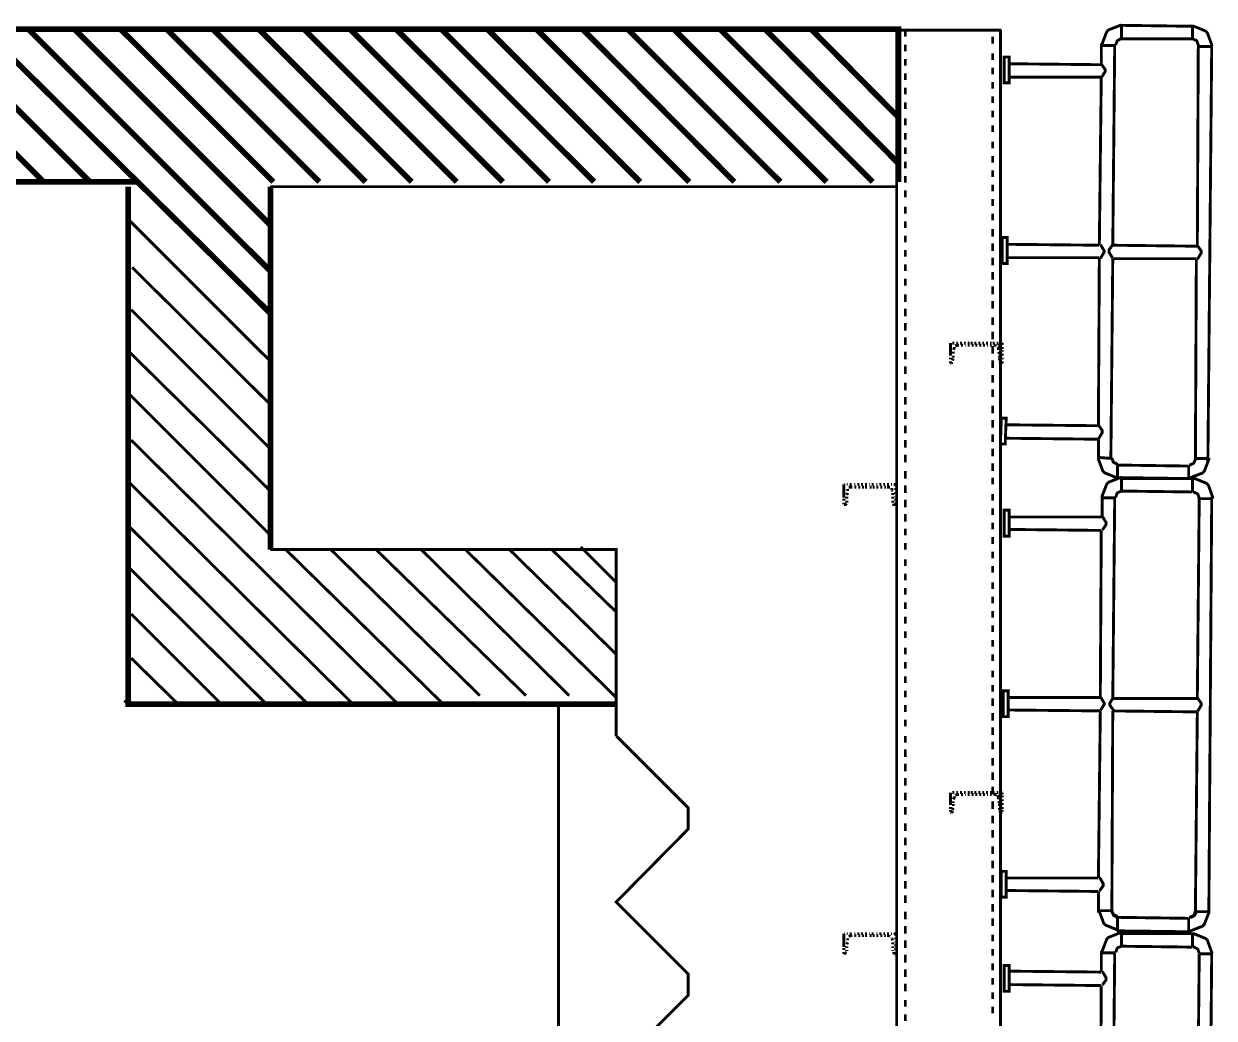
# Model space of a CAD drawing. Extents: x 0.2 to 11.5, y 0.7 to 15.9.
# Drawn here: x 6.848 to 8.913, y 12.354 to 14.08 of the extents above; entities that cross this region are included whole.
import ezdxf

# ---------------------------------------------------------------- set-up
doc = ezdxf.new("R2010")
doc.units = 0
doc.layers.get('0').update_dxf_attribs({"linetype": 'CONTINUOUS'})

msp = doc.modelspace()

# ---------------------------------------------------------------- linework, layer by layer
at = {"color": 6}
for points, const_width in [([(8.36556, 13.8061), (8.36556, 14.0711), (7.02886, 14.0711), (3.80387, 14.0711)], 0.01), ([(7.04221, 13.8061), (4.70725, 13.8061)], 0.01), ([(7.02886, 13.7978), (7.02886, 12.8995), (7.87554, 12.8995)], 0.01), ([(7.27556, 13.1678), (7.27556, 13.7978)], 0.01), ([(7.27556, 13.7978), (8.36219, 13.7978)], 0.005), ([(7.27556, 13.1678), (7.87554, 13.1678), (7.87554, 12.8995)], 0.005)]:
    msp.add_lwpolyline(points, dxfattribs=dict(at, const_width=const_width))
at = {"color": 3}
for points, const_width in [([(6.61724, 14.0711), (6.88222, 13.8061)], 0.01), ([(6.69721, 14.0711), (6.96224, 13.8061)], 0.01), ([(6.77724, 14.0711), (7.27556, 13.5778)], 0.01), ([(6.85558, 14.0711), (7.27556, 13.6511)], 0.01), ([(6.93554, 14.0711), (7.27556, 13.7311)], 0.01), ([(7.01557, 14.0711), (7.28054, 13.8061)], 0.01), ([(7.09554, 14.0711), (7.36057, 13.8061)], 0.01), ([(7.17557, 14.0711), (7.44054, 13.8061)], 0.01), ([(7.25553, 14.0711), (7.52056, 13.8061)], 0.01), ([(7.33388, 14.0711), (7.5989, 13.8061)], 0.01), ([(7.4139, 14.0711), (7.67888, 13.8061)], 0.01), ([(7.49388, 14.0711), (7.7589, 13.8061)], 0.01), ([(7.57221, 14.0711), (7.83724, 13.8061)], 0.01), ([(7.65224, 14.0711), (7.91721, 13.8061)], 0.01), ([(7.73719, 14.0711), (8.00222, 13.8061)], 0.01), ([(7.81722, 14.0711), (8.08057, 13.8061)], 0.01), ([(7.89556, 14.0711), (8.16054, 13.8061)], 0.01), ([(7.97553, 14.0711), (8.24056, 13.8061)], 0.01), ([(8.05556, 14.0711), (8.32053, 13.8061)], 0.01), ([(8.1339, 14.0711), (8.36556, 13.8378)], 0.01), ([(8.21386, 14.0711), (8.36556, 13.9178)], 0.01), ([(7.03222, 13.7378), (7.27556, 13.4945)], 0.005), ([(7.03554, 13.6578), (7.27886, 13.4161)], 0.005), ([(7.0339, 13.5844), (7.27724, 13.3411)], 0.005), ([(7.02886, 13.5128), (7.27387, 13.2711)], 0.005), ([(7.0339, 13.5078), (7.27886, 13.2661)], 0.005), ([(7.03054, 13.4378), (7.27387, 13.1944)], 0.005), ([(7.0339, 13.4345), (7.27724, 13.1911)], 0.005), ([(7.0339, 13.3578), (7.49724, 12.8995)], 0.005), ([(7.02886, 13.2861), (7.41889, 12.8995)], 0.005), ([(7.03222, 13.2061), (7.34056, 12.8995)], 0.005), ([(7.30225, 13.1678), (7.57557, 12.8995)], 0.005), ([(7.38053, 13.1678), (7.63889, 12.9144)], 0.005), ([(7.45725, 13.1694), (7.71892, 12.9144)], 0.005), ([(7.53722, 13.1678), (7.79389, 12.9144)], 0.005), ([(7.61387, 13.1678), (7.87554, 12.9111)], 0.005), ([(7.69054, 13.1678), (7.87554, 12.9861)], 0.005), ([(7.76389, 13.1678), (7.87554, 13.0595)], 0.005), ([(7.81392, 13.1728), (7.87554, 13.1111)], 0.005), ([(7.02724, 13.1394), (7.26888, 12.8995)], 0.005), ([(7.0339, 13.0561), (7.19054, 12.8995)], 0.005), ([(7.0339, 12.9794), (7.11556, 12.8995)], 0.005), ([(7.03222, 12.8995), (7.02387, 12.9078)], 0.01)]:
    msp.add_lwpolyline(points, dxfattribs=dict(at, const_width=const_width))
at = {"color": 5, "const_width": 0.005}
for points in [[(8.36219, 14.0694), (8.36219, 4.53944)], [(8.36888, 14.0694), (8.54389, 14.0694)], [(8.37722, 14.0694), (8.37722, 14.0578)], [(8.54221, 4.55778), (8.54221, 14.0694)], [(8.37722, 14.0444), (8.37722, 14.0328)], [(8.52886, 14.0461), (8.52886, 14.0578)], [(8.52886, 14.0178), (8.52886, 14.0294)], [(8.37722, 14.0194), (8.37722, 14.0078)], [(8.52886, 13.9928), (8.52886, 14.0044)], [(8.37722, 13.9944), (8.37722, 13.9828)], [(8.37722, 13.9694), (8.37722, 13.9578)], [(8.52886, 13.9678), (8.52886, 13.9794)], [(8.37722, 13.9444), (8.37722, 13.9328)], [(8.52886, 13.9428), (8.52886, 13.9544)], [(8.52886, 13.9178), (8.52886, 13.9294)], [(8.37722, 13.9161), (8.37722, 13.9044)], [(8.52886, 13.8928), (8.52886, 13.9044)], [(8.37722, 13.8911), (8.37722, 13.8794)], [(8.37722, 13.8661), (8.37722, 13.8544)], [(8.52886, 13.8644), (8.52886, 13.8761)], [(8.37722, 13.8411), (8.37722, 13.8294)], [(8.52886, 13.8395), (8.52886, 13.8511)], [(8.37722, 13.8161), (8.37722, 13.8045)], [(8.52886, 13.8145), (8.52886, 13.8261)], [(8.52886, 13.7894), (8.52886, 13.8011)], [(8.37722, 13.7911), (8.37722, 13.7795)], [(8.52886, 13.7644), (8.52886, 13.7761)], [(8.37722, 13.7628), (8.37722, 13.7511)], [(8.37722, 13.7378), (8.37722, 13.7261)], [(8.52886, 13.7394), (8.52886, 13.7511)], [(8.37722, 13.7128), (8.37722, 13.7011)], [(8.52886, 13.7111), (8.52886, 13.7244)], [(8.52886, 13.6861), (8.52886, 13.6994)], [(8.37722, 13.6878), (8.37722, 13.6761)], [(8.52886, 13.6611), (8.52886, 13.6744)], [(8.37722, 13.6628), (8.37722, 13.6511)], [(8.37722, 13.6378), (8.37722, 13.6261)], [(8.52886, 13.6361), (8.52886, 13.6495)], [(8.37722, 13.6111), (8.37722, 13.5978)], [(8.52886, 13.6111), (8.52886, 13.6245)], [(8.52886, 13.5861), (8.52886, 13.5994)], [(8.37722, 13.5861), (8.37722, 13.5727)], [(8.52886, 13.5578), (8.52886, 13.5711)], [(8.37722, 13.5611), (8.37722, 13.5478)], [(8.37722, 13.5361), (8.37722, 13.5228)], [(8.52886, 13.5328), (8.52886, 13.5461)], [(8.37722, 13.5111), (8.37722, 13.4978)], [(8.45557, 13.5044), (8.45557, 13.5261), (8.45557, 13.5044), (8.45557, 13.5261)], [(8.52886, 13.5078), (8.52886, 13.5211)], [(8.37722, 13.4861), (8.37722, 13.4728)], [(8.52886, 13.4828), (8.52886, 13.4961)], [(8.52886, 13.4578), (8.52886, 13.4711)], [(8.37722, 13.4578), (8.37722, 13.4444)], [(8.52886, 13.4328), (8.52886, 13.4461)], [(8.37722, 13.4328), (8.37722, 13.4194)], [(8.37722, 13.4078), (8.37722, 13.3944)], [(8.52886, 13.4045), (8.52886, 13.4178)], [(8.37722, 13.3828), (8.37722, 13.3695)], [(8.52886, 13.3794), (8.52886, 13.3928)], [(8.52886, 13.3544), (8.52886, 13.3678)], [(8.37722, 13.3578), (8.37722, 13.3445)], [(8.52886, 13.3294), (8.52886, 13.3428)], [(8.37722, 13.3328), (8.37722, 13.3194)], [(8.37722, 13.3045), (8.37722, 13.2911)], [(8.52886, 13.3045), (8.52886, 13.3178)], [(8.27056, 13.2578), (8.27056, 13.2811), (8.27056, 13.2578), (8.27056, 13.2811)], [(8.37722, 13.2795), (8.37722, 13.2661)], [(8.52886, 13.2811), (8.52886, 13.2928)], [(8.52886, 13.2528), (8.52886, 13.2644)], [(8.37722, 13.2544), (8.37722, 13.2411)], [(8.52886, 13.2278), (8.52886, 13.2394)], [(8.37722, 13.2294), (8.37722, 13.2161)], [(8.37722, 13.2044), (8.37722, 13.1928)], [(8.52886, 13.2028), (8.52886, 13.2145)], [(8.37722, 13.1795), (8.37722, 13.1678)], [(8.52886, 13.1778), (8.52886, 13.1895)], [(8.52886, 13.1528), (8.52886, 13.1644)], [(8.37722, 13.1511), (8.37722, 13.1394)], [(8.52886, 13.1278), (8.52886, 13.1394)], [(8.37722, 13.1261), (8.37722, 13.1144)], [(8.37722, 13.1011), (8.37722, 13.0895)], [(8.52886, 13.0994), (8.52886, 13.1111)], [(8.37722, 13.0761), (8.37722, 13.0645)], [(8.52886, 13.0744), (8.52886, 13.0861)], [(8.52886, 13.0494), (8.52886, 13.0611)], [(8.37722, 13.0511), (8.37722, 13.0394)], [(8.52886, 13.0245), (8.52886, 13.0361)], [(8.37722, 13.0261), (8.37722, 13.0144)], [(8.52886, 12.9995), (8.52886, 13.0111)], [(8.37722, 12.9978), (8.37722, 12.9861)], [(8.37722, 12.9728), (8.37722, 12.9611)], [(8.52886, 12.9744), (8.52886, 12.9861)], [(8.52886, 12.9461), (8.52886, 12.9578)], [(8.37722, 12.9477), (8.37722, 12.9361)], [(8.52886, 12.9211), (8.52886, 12.9328)], [(8.37722, 12.9228), (8.37722, 12.9111)], [(8.52886, 12.8961), (8.52886, 12.9094)], [(8.37722, 12.8978), (8.37722, 12.8861)], [(8.37722, 12.8728), (8.37722, 12.8611)], [(8.52886, 12.8711), (8.52886, 12.8844)], [(8.52886, 12.8461), (8.52886, 12.8594)], [(8.37722, 12.8445), (8.37722, 12.8328)], [(8.52886, 12.8211), (8.52886, 12.8344)], [(8.37722, 12.8211), (8.37722, 12.8078)], [(8.52886, 12.7928), (8.52886, 12.8061)], [(8.37722, 12.7961), (8.37722, 12.7828)], [(8.37722, 12.7711), (8.37722, 12.7578)], [(8.52886, 12.7678), (8.52886, 12.7811)], [(8.37722, 12.7461), (8.37722, 12.7328)], [(8.45557, 12.7244), (8.45557, 12.7461), (8.45557, 12.7244), (8.45557, 12.7461)], [(8.52886, 12.7428), (8.52886, 12.7561)], [(8.37722, 12.7211), (8.37722, 12.7078)], [(8.52886, 12.7178), (8.52886, 12.7311)], [(8.52886, 12.6928), (8.52886, 12.7061)], [(8.37722, 12.6928), (8.37722, 12.6795)], [(8.52886, 12.6678), (8.52886, 12.6811)], [(8.37722, 12.6678), (8.37722, 12.6545)], [(8.37722, 12.6428), (8.37722, 12.6294)], [(8.52886, 12.6394), (8.52886, 12.6528)], [(8.37722, 12.6178), (8.37722, 12.6044)], [(8.52886, 12.6144), (8.52886, 12.6278)], [(8.52886, 12.5895), (8.52886, 12.6028)], [(8.37722, 12.5928), (8.37722, 12.5794)], [(8.52886, 12.5645), (8.52886, 12.5778)], [(8.37722, 12.5678), (8.37722, 12.5545)], [(8.37722, 12.5394), (8.37722, 12.5261)], [(8.52886, 12.5394), (8.52886, 12.5528)], [(8.52886, 12.5144), (8.52886, 12.5278)], [(8.27056, 12.4778), (8.27056, 12.5011), (8.27056, 12.4778), (8.27056, 12.5011)], [(8.37722, 12.5144), (8.37722, 12.5011)], [(8.52886, 12.4878), (8.52886, 12.4995)], [(8.37722, 12.4894), (8.37722, 12.4761)], [(8.52886, 12.4628), (8.52886, 12.4744)], [(8.37722, 12.4645), (8.37722, 12.4511)], [(8.37722, 12.4395), (8.37722, 12.4261)], [(8.52886, 12.4378), (8.52886, 12.4494)], [(8.37722, 12.4144), (8.37722, 12.4011)], [(8.52886, 12.4128), (8.52886, 12.4244)], [(8.52886, 12.3878), (8.52886, 12.3995)], [(8.37722, 12.3861), (8.37722, 12.3745)], [(8.52886, 12.3628), (8.52886, 12.3745)], [(8.37722, 12.3611), (8.37722, 12.3494)]]:
    msp.add_lwpolyline(points, dxfattribs=at)
at = {"color": 4, "const_width": 0.005}
for points in [[(8.75293, 14.0778), (8.75065, 14.0779), (8.72999, 14.0699), (8.72835, 14.0682), (8.72678, 14.0667), (8.71881, 14.046), (8.71892, 14.0436)], [(8.87722, 14.0761), (8.74892, 14.0778)], [(8.75222, 14.0544), (8.75222, 14.0778)], [(8.90881, 14.0414), (8.90896, 14.0438), (8.90142, 14.0646), (8.89979, 14.0663), (8.89822, 14.0679), (8.87771, 14.0762), (8.87537, 14.0761)], [(8.87554, 14.0544), (8.87554, 14.0761)], [(8.71724, 14.0094), (8.71724, 14.0461)], [(8.73719, 13.6961), (8.74056, 14.0444)], [(8.75315, 14.0544), (8.75119, 14.0544), (8.74576, 14.0517), (8.74522, 14.0511), (8.74474, 14.0506), (8.74224, 14.0439), (8.74224, 14.0431)], [(8.87554, 14.0544), (8.75222, 14.0544)], [(8.88553, 14.0429), (8.88558, 14.0436), (8.88319, 14.0504), (8.88265, 14.051), (8.88217, 14.0515), (8.8756, 14.0544), (8.87483, 14.0544)], [(8.90224, 13.3211), (8.9089, 14.0444)], [(8.74056, 14.0428), (8.71724, 14.0428)], [(8.8839, 13.6944), (8.88558, 14.0428)], [(8.88558, 14.0411), (8.9089, 14.0411)], [(8.71724, 14.0094), (8.55724, 14.0111)], [(8.71718, 13.9875), (8.71821, 13.9881), (8.7239, 13.9974), (8.7239, 13.9985), (8.7239, 14.0013), (8.71838, 14.009), (8.71733, 14.0096)], [(8.71724, 13.9878), (8.55724, 13.9878)], [(8.71386, 13.6961), (8.71724, 13.9878)], [(8.71386, 13.6961), (8.55388, 13.6977)], [(8.7155, 13.6742), (8.71653, 13.6747), (8.72222, 13.684), (8.72222, 13.6852), (8.72228, 13.6864), (8.71674, 13.6957), (8.71571, 13.6962)], [(8.73725, 13.6963), (8.73628, 13.6959), (8.73058, 13.688), (8.73058, 13.6854), (8.73058, 13.6842), (8.73611, 13.6749), (8.73708, 13.6743)], [(8.8839, 13.6944), (8.73719, 13.6961)], [(8.88385, 13.6725), (8.88488, 13.6731), (8.89057, 13.6823), (8.89057, 13.6835), (8.89057, 13.6863), (8.88504, 13.6941), (8.884, 13.6946)], [(8.71386, 13.6744), (8.55388, 13.6744)], [(8.71224, 13.3828), (8.71386, 13.6744)], [(8.73389, 13.3261), (8.73719, 13.6728)], [(8.88222, 13.6728), (8.73719, 13.6728)], [(8.88053, 13.3244), (8.88222, 13.6728)], [(8.45557, 13.5261), (8.45557, 13.5228)], [(8.45557, 13.5194), (8.45557, 13.5161)], [(8.45557, 13.5144), (8.45557, 13.5111)], [(8.45557, 13.5078), (8.45557, 13.5044)], [(8.46224, 13.5261), (8.45888, 13.5261)], [(8.46224, 13.5194), (8.46224, 13.5178), (8.46056, 13.5144)], [(8.46056, 13.5111), (8.46056, 13.5078)], [(8.46724, 13.5228), (8.46386, 13.5211)], [(8.46892, 13.5261), (8.46556, 13.5261)], [(8.47054, 13.5228), (8.46724, 13.5228)], [(8.47553, 13.5261), (8.47222, 13.5261)], [(8.47721, 13.5228), (8.4739, 13.5228)], [(8.48221, 13.5261), (8.47889, 13.5261)], [(8.48221, 13.5228), (8.48058, 13.5228)], [(8.48887, 13.5261), (8.48557, 13.5261)], [(8.48887, 13.5228), (8.48557, 13.5228)], [(8.49388, 13.5261), (8.49056, 13.5261)], [(8.49556, 13.5228), (8.49224, 13.5228)], [(8.50054, 13.5261), (8.49724, 13.5261)], [(8.50222, 13.5228), (8.49892, 13.5228)], [(8.50722, 13.5261), (8.5039, 13.5261)], [(8.5089, 13.5228), (8.50553, 13.5228)], [(8.51389, 13.5261), (8.51058, 13.5261)], [(8.51557, 13.5228), (8.51221, 13.5228)], [(8.52056, 13.5261), (8.51719, 13.5261)], [(8.52056, 13.5228), (8.51888, 13.5228)], [(8.52724, 13.5261), (8.52387, 13.5261)], [(8.52724, 13.5228), (8.52387, 13.5228)], [(8.53222, 13.5261), (8.52886, 13.5261)], [(8.5339, 13.5228), (8.53054, 13.5228)], [(8.53554, 13.5211), (8.5339, 13.5228)], [(8.5389, 13.5261), (8.53554, 13.5261)], [(8.5389, 13.5178), (8.53722, 13.5194)], [(8.54221, 13.5228), (8.5389, 13.5228)], [(8.5389, 13.5178), (8.5389, 13.5144)], [(8.5389, 13.5111), (8.54058, 13.5078)], [(8.54557, 13.5261), (8.54221, 13.5261)], [(8.54557, 13.5261), (8.54557, 13.5228)], [(8.54557, 13.5194), (8.54557, 13.5161)], [(8.54557, 13.5144), (8.54557, 13.5111)], [(8.54557, 13.5078), (8.54557, 13.5044)], [(8.45557, 13.5011), (8.45557, 13.4978)], [(8.45557, 13.4945), (8.45557, 13.4911)], [(8.45557, 13.4911), (8.45725, 13.4911)], [(8.45725, 13.4911), (8.45888, 13.4928)], [(8.46056, 13.4995), (8.45888, 13.4961)], [(8.46056, 13.5044), (8.46056, 13.5011)], [(8.54058, 13.5044), (8.54058, 13.5011)], [(8.54058, 13.4995), (8.54058, 13.4961)], [(8.54058, 13.4945), (8.54221, 13.4928), (8.54221, 13.4911)], [(8.54557, 13.4911), (8.54389, 13.4911)], [(8.54557, 13.5011), (8.54557, 13.4978)], [(8.54557, 13.4945), (8.54557, 13.4911)], [(8.71224, 13.3828), (8.55225, 13.3844)], [(8.71218, 13.3608), (8.71322, 13.3614), (8.71892, 13.3707), (8.71892, 13.3718), (8.71892, 13.3746), (8.71337, 13.3824), (8.71235, 13.3829)], [(8.71224, 13.3594), (8.55057, 13.3611)], [(8.71224, 13.3227), (8.71224, 13.3594)], [(8.71229, 13.3275), (8.71218, 13.3252), (8.71978, 13.3044), (8.72136, 13.3027), (8.72299, 13.3011), (8.74343, 13.2928), (8.74571, 13.2928)], [(8.73389, 13.3261), (8.71224, 13.3278)], [(8.73557, 13.3276), (8.73557, 13.3269), (8.73796, 13.3201), (8.73844, 13.3196), (8.73899, 13.319), (8.74451, 13.3161), (8.74631, 13.3161)], [(8.73557, 13.327), (8.73557, 13.3256), (8.73867, 13.3194), (8.74442, 13.3161), (8.74631, 13.3161)], [(8.86962, 13.3145), (8.87039, 13.3145), (8.87706, 13.3173), (8.87756, 13.3178), (8.8781, 13.3183), (8.88058, 13.3251), (8.88053, 13.3258)], [(8.86962, 13.3145), (8.87115, 13.3145), (8.87733, 13.3176), (8.88053, 13.3237), (8.88053, 13.3252)], [(8.86985, 13.2928), (8.87218, 13.2927), (8.89279, 13.3007), (8.89442, 13.3023), (8.89606, 13.3039), (8.90397, 13.3247), (8.90386, 13.3269)], [(8.88053, 13.3261), (8.90224, 13.3261)], [(8.86888, 13.3128), (8.74556, 13.3145)], [(8.74556, 13.3145), (8.74556, 13.2928)], [(8.86888, 13.3128), (8.86888, 13.2911)], [(8.27056, 13.2811), (8.27056, 13.2778)], [(8.27225, 13.2811), (8.27056, 13.2811)], [(8.27724, 13.2811), (8.27556, 13.2811)], [(8.2839, 13.2811), (8.28054, 13.2811)], [(8.29058, 13.2811), (8.2889, 13.2811)], [(8.29719, 13.2811), (8.29389, 13.2811)], [(8.30388, 13.2811), (8.30057, 13.2811)], [(8.31054, 13.2811), (8.30724, 13.2811)], [(8.31554, 13.2811), (8.31392, 13.2811)], [(8.32221, 13.2811), (8.3189, 13.2811)], [(8.32889, 13.2811), (8.32721, 13.2811)], [(8.33556, 13.2811), (8.33225, 13.2811)], [(8.34224, 13.2811), (8.33886, 13.2811)], [(8.3489, 13.2811), (8.34554, 13.2811)], [(8.35389, 13.2811), (8.35221, 13.2811)], [(8.36057, 13.2811), (8.35721, 13.2811)], [(8.36057, 13.2811), (8.36057, 13.2778)], [(8.75293, 13.2928), (8.75065, 13.2929), (8.72999, 13.2848), (8.72835, 13.2832), (8.72678, 13.2816), (8.71881, 13.261), (8.71892, 13.2586)], [(8.87056, 13.2911), (8.74224, 13.2928)], [(8.8789, 13.2911), (8.75054, 13.2911)], [(8.75222, 13.2694), (8.75222, 13.2911)], [(8.87554, 13.2678), (8.87554, 13.2911)], [(8.91049, 13.2564), (8.91064, 13.2587), (8.90306, 13.2796), (8.90142, 13.2812), (8.89985, 13.2829), (8.87935, 13.2912), (8.87701, 13.2911)], [(8.27056, 13.2745), (8.27056, 13.2711)], [(8.27056, 13.2678), (8.27056, 13.2644)], [(8.27056, 13.2611), (8.27056, 13.2594)], [(8.27724, 13.2661), (8.27556, 13.2628)], [(8.27556, 13.2594), (8.27556, 13.2561)], [(8.27724, 13.2728), (8.27724, 13.2711), (8.27724, 13.2694)], [(8.28222, 13.2761), (8.27886, 13.2761)], [(8.28554, 13.2761), (8.28222, 13.2761)], [(8.29221, 13.2761), (8.2889, 13.2761)], [(8.29889, 13.2761), (8.29557, 13.2761)], [(8.30556, 13.2761), (8.30225, 13.2761)], [(8.31054, 13.2761), (8.30724, 13.2761)], [(8.3189, 13.2761), (8.31554, 13.2761)], [(8.32389, 13.2761), (8.32053, 13.2761)], [(8.33057, 13.2761), (8.32721, 13.2761)], [(8.33724, 13.2761), (8.33388, 13.2761)], [(8.34392, 13.2761), (8.34056, 13.2761)], [(8.3489, 13.2761), (8.34554, 13.2761)], [(8.35053, 13.2761), (8.3489, 13.2761)], [(8.35389, 13.2711), (8.35389, 13.2745)], [(8.35389, 13.2711), (8.35558, 13.2694)], [(8.35558, 13.2661), (8.35558, 13.2628)], [(8.35558, 13.2594), (8.35558, 13.2561)], [(8.36057, 13.2745), (8.36057, 13.2711)], [(8.36057, 13.2678), (8.36057, 13.2644)], [(8.36057, 13.2611), (8.36057, 13.2594)], [(8.71892, 13.2244), (8.71892, 13.2611)], [(8.75315, 13.2694), (8.75244, 13.2695), (8.74576, 13.2667), (8.74522, 13.2661), (8.74474, 13.2656), (8.74224, 13.2588), (8.74224, 13.2581)], [(8.87554, 13.2678), (8.75222, 13.2694)], [(8.88721, 13.2562), (8.88726, 13.257), (8.88488, 13.2638), (8.88433, 13.2643), (8.88385, 13.2649), (8.87722, 13.2678), (8.87646, 13.2678)], [(8.90386, 12.5361), (8.9089, 13.2594)], [(8.27056, 13.2561), (8.27056, 13.2528)], [(8.27056, 13.2495), (8.27056, 13.2461)], [(8.27056, 13.2461), (8.27225, 13.2461)], [(8.27225, 13.2461), (8.27387, 13.2461), (8.27556, 13.2478)], [(8.27556, 13.2528), (8.27556, 13.2495)], [(8.35558, 13.2528), (8.35558, 13.2495)], [(8.35721, 13.2478), (8.35721, 13.2461), (8.35889, 13.2461)], [(8.36057, 13.2461), (8.35889, 13.2461)], [(8.36057, 13.2561), (8.36057, 13.2528)], [(8.36057, 13.2495), (8.36057, 13.2461)], [(8.74056, 13.2578), (8.71892, 13.2578)], [(8.73719, 12.9094), (8.74056, 13.2578)], [(8.8839, 12.9094), (8.88721, 13.2561)], [(8.88721, 13.2561), (8.9089, 13.2561)], [(8.71892, 13.2244), (8.55724, 13.2244)], [(8.71886, 13.2025), (8.71989, 13.2031), (8.72553, 13.2109), (8.72553, 13.2135), (8.72558, 13.2147), (8.72006, 13.2241), (8.71903, 13.2246)], [(8.71724, 13.2011), (8.55724, 13.2028)], [(8.71556, 12.9111), (8.71724, 13.2011)], [(8.71556, 12.9111), (8.55556, 12.9111)], [(8.7155, 12.8892), (8.71653, 12.8898), (8.72222, 12.899), (8.72222, 12.9002), (8.72228, 12.9014), (8.71674, 12.9107), (8.71571, 12.9112)], [(8.73893, 12.9113), (8.73796, 12.9109), (8.73226, 12.9016), (8.73221, 12.9004), (8.73221, 12.8976), (8.73779, 12.8899), (8.73876, 12.8893)], [(8.8839, 12.9094), (8.73719, 12.9094)], [(8.88385, 12.8875), (8.88488, 12.8881), (8.89057, 12.8973), (8.89057, 12.8985), (8.89057, 12.9013), (8.88504, 12.9091), (8.884, 12.9096)], [(8.71556, 12.8878), (8.55556, 12.8894)], [(8.71224, 12.5978), (8.71556, 12.8878)], [(8.73557, 12.5394), (8.73719, 12.8878)], [(8.8839, 12.8861), (8.73719, 12.8878)], [(8.88053, 12.5394), (8.8839, 12.8861)], [(8.45557, 12.7461), (8.45557, 12.7428)], [(8.46224, 12.7461), (8.45888, 12.7461)], [(8.46724, 12.7428), (8.46386, 12.7411)], [(8.46892, 12.7461), (8.46556, 12.7461)], [(8.47054, 12.7428), (8.46724, 12.7428)], [(8.47553, 12.7461), (8.47222, 12.7461)], [(8.47721, 12.7428), (8.4739, 12.7428)], [(8.48221, 12.7461), (8.47889, 12.7461)], [(8.48221, 12.7428), (8.48058, 12.7428)], [(8.48887, 12.7461), (8.48557, 12.7461)], [(8.48887, 12.7428), (8.48557, 12.7428)], [(8.49388, 12.7461), (8.49056, 12.7461)], [(8.49556, 12.7428), (8.49224, 12.7428)], [(8.50054, 12.7461), (8.49724, 12.7461)], [(8.50222, 12.7428), (8.49892, 12.7428)], [(8.50722, 12.7461), (8.5039, 12.7461)], [(8.5089, 12.7428), (8.50553, 12.7428)], [(8.51389, 12.7461), (8.51058, 12.7461)], [(8.51557, 12.7428), (8.51221, 12.7428)], [(8.52056, 12.7461), (8.51719, 12.7461)], [(8.52056, 12.7428), (8.51888, 12.7428)], [(8.52724, 12.7461), (8.52387, 12.7461)], [(8.52724, 12.7428), (8.52387, 12.7428)], [(8.53222, 12.7461), (8.52886, 12.7461)], [(8.5339, 12.7428), (8.53054, 12.7428)], [(8.53554, 12.7428), (8.5339, 12.7428)], [(8.5389, 12.7461), (8.53554, 12.7461)], [(8.54557, 12.7461), (8.54221, 12.7461)], [(8.54557, 12.7461), (8.54557, 12.7428)], [(8.45557, 12.7411), (8.45557, 12.7378)], [(8.45557, 12.7344), (8.45557, 12.7311)], [(8.45557, 12.7278), (8.45557, 12.7244)], [(8.45557, 12.7211), (8.45557, 12.7178)], [(8.46224, 12.7394), (8.46224, 12.7378), (8.46056, 12.7344)], [(8.46056, 12.7311), (8.46056, 12.7278)], [(8.46056, 12.7261), (8.46056, 12.7228)], [(8.5389, 12.7378), (8.53722, 12.7411)], [(8.5389, 12.7378), (8.5389, 12.7344)], [(8.5389, 12.7311), (8.54058, 12.7278)], [(8.54058, 12.7261), (8.54058, 12.7228)], [(8.54557, 12.7411), (8.54557, 12.7378)], [(8.54557, 12.7344), (8.54557, 12.7311)], [(8.54557, 12.7278), (8.54557, 12.7244)], [(8.54557, 12.7211), (8.54557, 12.7178)], [(8.45557, 12.7161), (8.45557, 12.7128)], [(8.45557, 12.7111), (8.45725, 12.7111)], [(8.45725, 12.7111), (8.45888, 12.7128), (8.45888, 12.7145)], [(8.46056, 12.7195), (8.45888, 12.7161)], [(8.54058, 12.7195), (8.54058, 12.7161)], [(8.54058, 12.7145), (8.54221, 12.7128)], [(8.54557, 12.7111), (8.54389, 12.7111)], [(8.54557, 12.7161), (8.54557, 12.7128)], [(8.71224, 12.5978), (8.55225, 12.5978)], [(8.71386, 12.5758), (8.7149, 12.5764), (8.72054, 12.5842), (8.72054, 12.5869), (8.7206, 12.5881), (8.71506, 12.5974), (8.71403, 12.5979)], [(8.71224, 12.5744), (8.55225, 12.5761)], [(8.71224, 12.5378), (8.71224, 12.5744)], [(8.73557, 12.5411), (8.71224, 12.5411)], [(8.71397, 12.5425), (8.71382, 12.5402), (8.7214, 12.5194), (8.72299, 12.5177), (8.72461, 12.5161), (8.74511, 12.5078), (8.7474, 12.5078)], [(8.73557, 12.5426), (8.73557, 12.5419), (8.73796, 12.5351), (8.73844, 12.5346), (8.73899, 12.534), (8.74561, 12.5311), (8.74631, 12.5311)], [(8.73557, 12.5404), (8.73557, 12.5389), (8.73867, 12.5327), (8.74485, 12.5295), (8.74631, 12.5295)], [(8.86962, 12.5295), (8.87039, 12.5295), (8.87706, 12.5322), (8.87756, 12.5328), (8.8781, 12.5333), (8.88058, 12.5401), (8.88053, 12.5408)], [(8.86985, 12.5061), (8.87218, 12.506), (8.89279, 12.5141), (8.89442, 12.5157), (8.89606, 12.5173), (8.90397, 12.538), (8.90386, 12.5403)], [(8.87131, 12.5295), (8.87283, 12.5295), (8.87901, 12.5326), (8.88222, 12.5387), (8.88222, 12.5402)], [(8.88053, 12.5394), (8.90386, 12.5394)], [(8.86888, 12.5278), (8.74556, 12.5295)], [(8.74556, 12.5295), (8.74556, 12.5061)], [(8.86888, 12.5278), (8.86888, 12.5044)], [(8.27056, 12.5011), (8.27056, 12.4978)], [(8.27225, 12.5011), (8.27056, 12.5011)], [(8.27056, 12.4945), (8.27056, 12.4911)], [(8.27724, 12.5011), (8.27556, 12.5011)], [(8.28222, 12.4978), (8.27886, 12.4961)], [(8.2839, 12.5011), (8.28054, 12.5011)], [(8.28554, 12.4978), (8.28222, 12.4978)], [(8.29058, 12.5011), (8.2889, 12.5011)], [(8.29221, 12.4978), (8.2889, 12.4978)], [(8.29719, 12.5011), (8.29389, 12.5011)], [(8.29889, 12.4978), (8.29557, 12.4978)], [(8.30388, 12.5011), (8.30057, 12.5011)], [(8.30556, 12.4978), (8.30225, 12.4978)], [(8.31054, 12.5011), (8.30724, 12.5011)], [(8.31054, 12.4978), (8.30724, 12.4978)], [(8.31554, 12.5011), (8.31392, 12.5011)], [(8.3189, 12.4978), (8.31554, 12.4978)], [(8.32221, 12.5011), (8.3189, 12.5011)], [(8.32389, 12.4978), (8.32053, 12.4978)], [(8.32889, 12.5011), (8.32721, 12.5011)], [(8.33057, 12.4978), (8.32721, 12.4978)], [(8.33556, 12.5011), (8.33225, 12.5011)], [(8.33724, 12.4978), (8.33388, 12.4978)], [(8.34224, 12.5011), (8.33886, 12.5011)], [(8.34392, 12.4978), (8.34056, 12.4978)], [(8.3489, 12.5011), (8.34554, 12.5011)], [(8.3489, 12.4978), (8.34554, 12.4978)], [(8.35053, 12.4961), (8.3489, 12.4978)], [(8.35389, 12.5011), (8.35221, 12.5011)], [(8.35389, 12.4928), (8.35389, 12.4945)], [(8.36057, 12.5011), (8.35721, 12.5011)], [(8.36057, 12.5011), (8.36057, 12.4978)], [(8.36057, 12.4945), (8.36057, 12.4911)], [(8.75293, 12.5028), (8.75065, 12.5029), (8.72999, 12.4948), (8.72835, 12.4932), (8.72678, 12.4916), (8.71881, 12.471), (8.71892, 12.4686)], [(8.87224, 12.5044), (8.74388, 12.5061)], [(8.87722, 12.5011), (8.74892, 12.5011)], [(8.75222, 12.4794), (8.75222, 12.5011)], [(8.90881, 12.4664), (8.90896, 12.4688), (8.90142, 12.4895), (8.89979, 12.4912), (8.89822, 12.4928), (8.87771, 12.5012), (8.87537, 12.5011)], [(8.87554, 12.4778), (8.87554, 12.5011)], [(8.27056, 12.4878), (8.27056, 12.4861)], [(8.27056, 12.4828), (8.27056, 12.4794)], [(8.27056, 12.4761), (8.27056, 12.4728)], [(8.27724, 12.4861), (8.27556, 12.4828)], [(8.27556, 12.4794), (8.27556, 12.4761)], [(8.27724, 12.4894), (8.27724, 12.4928), (8.27724, 12.4928)], [(8.35389, 12.4928), (8.35558, 12.4894)], [(8.35558, 12.4861), (8.35558, 12.4828)], [(8.35558, 12.4794), (8.35558, 12.4761)], [(8.36057, 12.4878), (8.36057, 12.4861)], [(8.36057, 12.4828), (8.36057, 12.4794)], [(8.36057, 12.4761), (8.36057, 12.4728)], [(8.75315, 12.4794), (8.75244, 12.4795), (8.74576, 12.4767), (8.74522, 12.4761), (8.74474, 12.4756), (8.74224, 12.4689), (8.74224, 12.4681)], [(8.87554, 12.4778), (8.75222, 12.4794)], [(8.88721, 12.4663), (8.88726, 12.467), (8.88488, 12.4738), (8.88433, 12.4743), (8.88385, 12.4749), (8.87831, 12.4778), (8.87646, 12.4778)], [(8.27056, 12.4695), (8.27056, 12.4661)], [(8.27056, 12.4661), (8.27225, 12.4661)], [(8.27225, 12.4661), (8.27387, 12.4678), (8.27556, 12.4678)], [(8.27556, 12.4728), (8.27556, 12.4711)], [(8.35558, 12.4728), (8.35558, 12.4711)], [(8.35721, 12.4695), (8.35721, 12.4678), (8.35889, 12.4661)], [(8.36057, 12.4661), (8.35889, 12.4661)], [(8.36057, 12.4695), (8.36057, 12.4661)], [(8.71724, 12.4345), (8.71724, 12.4711)], [(8.74056, 12.4678), (8.71724, 12.4678)], [(8.73719, 12.1211), (8.74056, 12.4678)], [(8.8839, 12.1195), (8.88721, 12.4661)], [(8.88721, 12.4661), (8.9089, 12.4661)], [(8.90224, 11.7461), (8.9089, 12.4695)], [(8.71724, 12.4345), (8.55724, 12.4361)], [(8.71886, 12.4125), (8.71989, 12.4131), (8.72553, 12.4209), (8.72553, 12.4235), (8.72558, 12.4247), (8.72006, 12.434), (8.71903, 12.4346)], [(8.71724, 12.4111), (8.55724, 12.4128)], [(8.71556, 12.1211), (8.71724, 12.4111)]]:
    msp.add_lwpolyline(points, dxfattribs=at)
for points in [[(8.54889, 13.9778), (8.54889, 14.0228), (8.55724, 14.0228), (8.55724, 13.9778), (8.54889, 13.9778)], [(8.54557, 13.6644), (8.54557, 13.7094), (8.55388, 13.7094), (8.55388, 13.6644), (8.54557, 13.6644)], [(8.45557, 13.5261), (8.45557, 13.5261)], [(8.54389, 13.3961), (8.54221, 13.3511), (8.55057, 13.3511), (8.55225, 13.3961), (8.54389, 13.3961)], [(8.54889, 13.1911), (8.54889, 13.2361), (8.55724, 13.2361), (8.55724, 13.1911), (8.54889, 13.1911)], [(8.54719, 12.8778), (8.54719, 12.9228), (8.55556, 12.9228), (8.55556, 12.8778), (8.54719, 12.8778)], [(8.45557, 12.7461), (8.45557, 12.7461)], [(8.54389, 12.6094), (8.54389, 12.5645), (8.55225, 12.5645), (8.55225, 12.6094), (8.54389, 12.6094)], [(8.54889, 12.4011), (8.54889, 12.4461), (8.55724, 12.4461), (8.55724, 12.4011), (8.54889, 12.4011)]]:
    msp.add_lwpolyline(points, close=True, dxfattribs=at)
at = {"color": 1, "const_width": 0.005}
for points in [[(7.77556, 9.8061), (7.77556, 12.8995)], [(7.87554, 12.8445), (7.87554, 12.8995)], [(7.87554, 12.8445), (8.00054, 12.7195), (8.00054, 12.6828), (7.87554, 12.5561), (8.00054, 12.4311), (8.00054, 12.3944), (7.87554, 12.2694)]]:
    msp.add_lwpolyline(points, dxfattribs=at)

doc.saveas('drawing.dxf')
